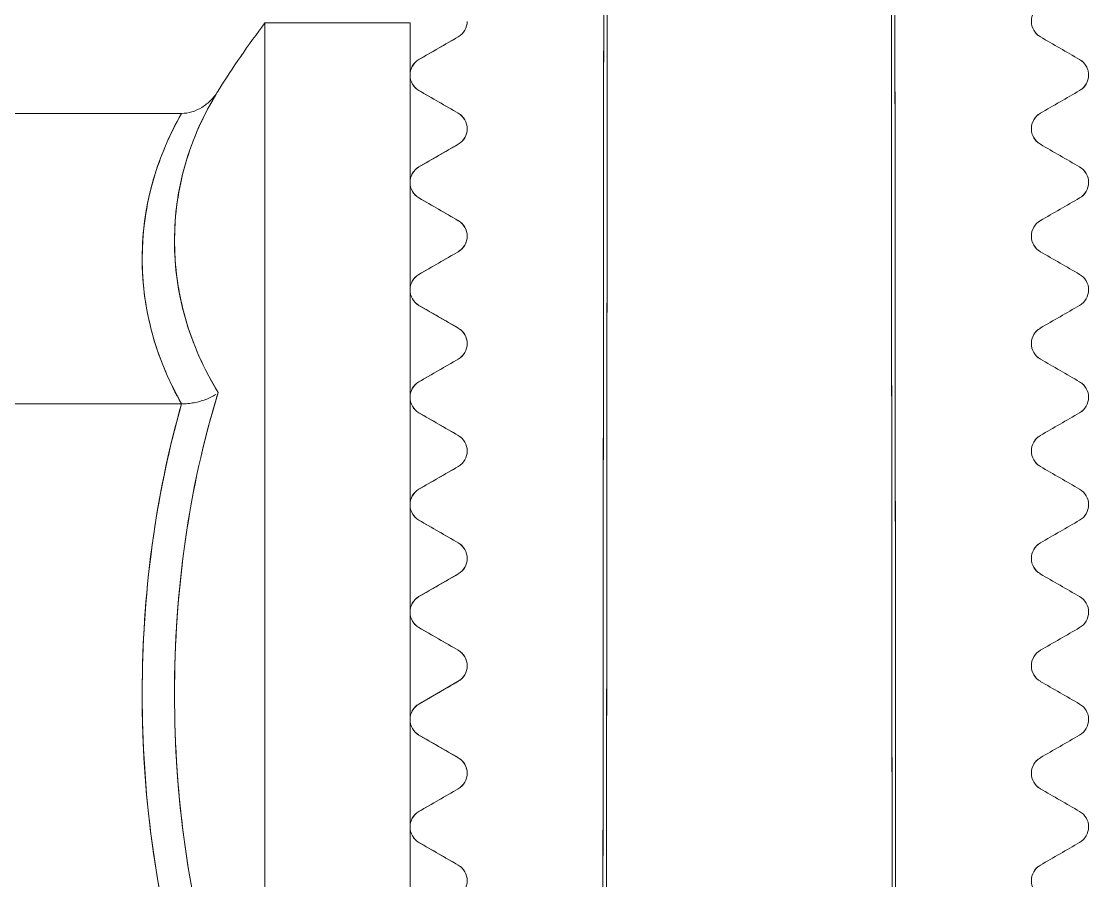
# Model space of a CAD drawing. Header units: inches. Extents: x -456 to 658, y -232 to 0.
# Drawn here: x -404.248 to -399.612, y -129.027 to -125.294 of the extents above; entities that cross this region are included whole.
import ezdxf

# ---------------------------------------------------------------- set-up
doc = ezdxf.new("R2010")
doc.units = ezdxf.units.IN
doc.header["$MEASUREMENT"] = 0

# ---------------------------------------------------------------- blocks, each defined once
blk = doc.blocks.new('FM-FF2-001--KIT_SIDE')
at = {"color": 0, "linetype": 'Continuous', "lineweight": 0, "extrusion": (-1, 6.12323e-17, 0)}
for p, q in [((-0.1845, 3.02864), (-0.16254, 3.04132)), ((-0.16254, 2.99864), (-0.1845, 3.01132)), ((-0.1845, 2.96864), (-0.16254, 2.98132)), ((-0.16254, 2.93864), (-0.1845, 2.95132)), ((-0.1845, 2.90864), (-0.16254, 2.92132)), ((-0.16254, 2.87864), (-0.1845, 2.89132)), ((-0.1845, 2.84864), (-0.16254, 2.86132)), ((-0.16254, 2.81864), (-0.1845, 2.83132)), ((-0.1845, 2.78864), (-0.16254, 2.80132)), ((-0.16254, 2.75864), (-0.1845, 2.77132)), ((-0.1845, 2.72864), (-0.16254, 2.74132)), ((-0.16254, 2.69864), (-0.1845, 2.71132)), ((-0.1845, 2.66864), (-0.16254, 2.68132)), ((-0.16254, 2.63864), (-0.1845, 2.65132)), ((-0.1845, 2.60864), (-0.16254, 2.62132)), ((-0.16254, 2.57864), (-0.1845, 2.59132))]:
    blk.add_line(p, q, dxfattribs=at)
at = {"color": 0, "linetype": 'Continuous', "lineweight": 0}
for centre, major_axis, ratio, start_param, end_param in [((-0.00987, 3.12937), (-0.92591, -0.53456), 0.000073, -1.405197, -1.381099), ((0.00988, 3.12938), (-0.92591, 0.53456), 0.000062, -1.760494, -1.736395), ((0.00603, 2.90137), (0.92762, -0.53555), 0.000045, -1.777641, -1.753509), ((-0.00604, 2.90138), (0.92762, 0.53555), 0.000059, -1.388084, -1.363952), ((-0.00988, 3.06937), (-0.92714, -0.53527), 0.000073, -1.405425, -1.38136), ((0.00988, 3.06937), (-0.92714, 0.53527), 0.000073, -1.760233, -1.736167), ((0.00605, 2.84137), (0.92885, -0.53626), 0.000054, -1.777381, -1.753282), ((-0.00605, 2.84136), (0.92885, 0.53626), 0.000047, -1.388311, -1.364212), ((-0.00989, 3.00938), (-0.92837, -0.53598), 0.000058, -1.405653, -1.38162), ((0.00988, 3.00937), (-0.92837, 0.53598), 0.000069, -1.759973, -1.73594), ((0.00607, 2.78137), (0.93008, -0.53697), 0.00006, -1.777121, -1.753055), ((-0.00607, 2.78136), (0.93008, 0.53697), 0.000054, -1.388538, -1.364472), ((-0.00989, 2.94937), (-0.9296, -0.53669), 0.00006, -1.40588, -1.38188), ((0.00989, 2.94936), (-0.9296, 0.53669), 0.000072, -1.759713, -1.735713), ((0.00608, 2.72135), (0.93131, -0.53768), 0.000048, -1.776862, -1.752829), ((-0.00609, 2.72136), (0.93131, 0.53768), 0.000059, -1.388764, -1.364731), ((-0.0099, 2.88936), (-0.93083, -0.5374), 0.000064, -1.406106, -1.382139), ((0.00989, 2.88935), (-0.93083, 0.5374), 0.000079, -1.759454, -1.735487), ((0.0061, 2.66135), (0.93254, -0.53839), 0.000059, -1.776604, -1.752604), ((-0.0061, 2.66134), (0.93254, 0.53839), 0.000051, -1.388989, -1.364989), ((-0.0099, 2.82936), (-0.93206, -0.53811), 0.000067, -1.406332, -1.382397), ((0.00991, 2.82937), (-0.93206, 0.53811), 0.00005, -1.759195, -1.735261), ((0.00612, 2.60134), (0.93377, -0.5391), 0.000056, -1.776346, -1.752379), ((-0.00611, 2.60133), (0.93376, 0.5391), 0.000044, -1.389214, -1.365246), ((-0.0099, 2.76935), (-0.93329, -0.53882), 0.000074, -1.406557, -1.382655), ((0.00991, 2.76936), (-0.93329, 0.53882), 0.000059, -1.758938, -1.735036), ((0.00613, 2.54132), (0.93499, -0.53981), 0.000045, -1.776089, -1.752154), ((-0.00613, 2.54132), (0.93499, 0.53981), 0.000045, -1.389438, -1.365503), ((-0.00992, 2.70935), (-0.93452, -0.53953), 0.000064, -1.406781, -1.382912), ((0.00991, 2.70935), (-0.93452, 0.53953), 0.000069, -1.758681, -1.734811), ((0.00615, 2.48132), (0.93623, -0.54052), 0.000061, -1.775833, -1.751931), ((-0.00615, 2.48133), (0.93623, 0.54052), 0.000065, -1.389662, -1.365759)]:
    blk.add_ellipse(centre, major_axis=major_axis, ratio=ratio, start_param=start_param, end_param=end_param, dxfattribs=at)
for points in [[(-0.08362, 0.31035), (-0.08278, 1.33176), (-0.08194, 2.32672), (-0.08112, 3.29524)], [(-0.08112, 3.29524), (-0.08196, 2.30027), (-0.0828, 1.30531), (-0.08362, 0.31035)], [(-0.08169, 0.31035), (-0.08084, 1.30531), (-0.07999, 2.30027), (-0.07912, 3.29524)], [(-0.07912, 3.29524), (-0.07997, 2.31617), (-0.08083, 1.32121), (-0.08169, 0.31035)], [(0.07912, 3.29524), (0.07999, 2.30027), (0.08084, 1.30531), (0.08169, 0.31035)], [(0.08169, 0.31035), (0.08083, 1.32121), (0.07997, 2.31617), (0.07912, 3.29524)], [(0.08112, 3.29524), (0.08194, 2.32672), (0.08278, 1.33176), (0.08362, 0.31035)], [(0.08362, 0.31035), (0.0828, 1.30531), (0.08196, 2.30027), (0.08112, 3.29524)], [(0.1845, 3.02864), (0.18612, 3.0277), (0.18735, 3.0264), (0.18818, 3.02494)], [(-0.1845, 3.01132), (-0.18616, 3.01227), (-0.18736, 3.01358), (-0.18818, 3.01502)], [(0.18817, 3.015), (0.18735, 3.01357), (0.18615, 3.01227), (0.1845, 3.01132)], [(0.1845, 2.96864), (0.18612, 2.9677), (0.18735, 2.9664), (0.18818, 2.96494)], [(-0.1845, 2.95132), (-0.18616, 2.95228), (-0.18736, 2.95358), (-0.18818, 2.95502)], [(0.18817, 2.955), (0.18735, 2.95357), (0.18615, 2.95227), (0.1845, 2.95132)], [(-0.1845, 2.89132), (-0.18616, 2.89228), (-0.18736, 2.89358), (-0.18818, 2.89502)], [(0.1845, 2.84864), (0.18612, 2.8477), (0.18735, 2.8464), (0.18818, 2.84494)], [(-0.1845, 2.83132), (-0.18616, 2.83228), (-0.18736, 2.83358), (-0.18818, 2.83502)], [(0.18817, 2.835), (0.18735, 2.83357), (0.18615, 2.83227), (0.1845, 2.83132)], [(-0.1845, 2.77132), (-0.18616, 2.77228), (-0.18736, 2.77358), (-0.18818, 2.77502)], [(-0.1845, 2.71132), (-0.18616, 2.71228), (-0.18736, 2.71358), (-0.18818, 2.71502)], [(-0.1845, 2.65132), (-0.18616, 2.65228), (-0.18736, 2.65358), (-0.18818, 2.65502)], [(-0.1845, 2.59132), (-0.18616, 2.59228), (-0.18736, 2.59358), (-0.18818, 2.59502)]]:
    blk.add_open_spline(points, degree=3, dxfattribs=at)
for points, knots in [([(0.15754, 3.04998), (0.15754, 3.05177), (0.15799, 3.05344), (0.15888, 3.05499), (0.15978, 3.05653), (0.161, 3.05775), (0.16254, 3.05864)], [0.0002659447, 0.0002659447, 0.0002659447, 0.0002659447, 0.0003991757, 0.0003991757, 0.0003991757, 0.0005324068, 0.0005324068, 0.0005324068, 0.0005324068]), ([(-0.15754, 3.04998), (-0.15754, 3.04819), (-0.15799, 3.04652), (-0.15888, 3.04497), (-0.15978, 3.04342), (-0.161, 3.04221), (-0.16254, 3.04132)], [0.0002666269, 0.0002666269, 0.0002666269, 0.0002666269, 0.0003995163, 0.0003995163, 0.0003995163, 0.0005324056, 0.0005324056, 0.0005324056, 0.0005324056]), ([(-0.15754, 3.04998), (-0.15754, 3.04825), (-0.15801, 3.0465), (-0.15885, 3.04502), (-0.15969, 3.04355), (-0.16094, 3.04224), (-0.16254, 3.04132)], [0.0002666269, 0.0002666269, 0.0002666269, 0.0002666269, 0.0003995163, 0.0003995163, 0.0003995163, 0.0005324056, 0.0005324056, 0.0005324056, 0.0005324056]), ([(0.16254, 3.04132), (0.161, 3.04221), (0.15978, 3.04342), (0.15889, 3.04497), (0.15799, 3.04651), (0.15754, 3.04818), (0.15754, 3.04998)], [0, 0, 0, 0, 0.0001329724, 0.0001329724, 0.0001329724, 0.0002659447, 0.0002659447, 0.0002659447, 0.0002659447]), ([(0.16254, 3.04132), (0.16094, 3.04224), (0.1597, 3.04354), (0.15885, 3.04502), (0.15801, 3.0465), (0.15754, 3.04824), (0.15754, 3.04998)], [0, 0, 0, 0, 0.0001329724, 0.0001329724, 0.0001329724, 0.0002659447, 0.0002659447, 0.0002659447, 0.0002659447]), ([(-0.1845, 3.02864), (-0.18604, 3.02775), (-0.18725, 3.02654), (-0.18815, 3.02499), (-0.18905, 3.02345), (-0.1895, 3.02177), (-0.1895, 3.01998)], [0, 0, 0, 0, 0.0001332346, 0.0001332346, 0.0001332346, 0.0002664692, 0.0002664692, 0.0002664692, 0.0002664692]), ([(-0.1895, 3.01998), (-0.1895, 3.0217), (-0.18903, 3.02345), (-0.1882, 3.02491), (-0.18737, 3.02638), (-0.18614, 3.02769), (-0.1845, 3.02864)], [0.0002704805, 0.0002704805, 0.0002704805, 0.0002704805, 0.0004054245, 0.0004054245, 0.0004054245, 0.0005403685, 0.0005403685, 0.0005403685, 0.0005403685]), ([(0.1845, 3.01132), (0.18603, 3.0122), (0.18725, 3.01341), (0.18814, 3.01495), (0.18904, 3.01649), (0.1895, 3.01816), (0.1895, 3.01995), (0.1895, 3.02084), (0.18939, 3.02171), (0.18916, 3.02256), (0.18893, 3.02341), (0.1886, 3.02422), (0.18815, 3.02499), (0.18726, 3.02653), (0.18604, 3.02775), (0.1845, 3.02864)], [0, 0, 0, 0, 0.0001333798, 0.0001333798, 0.0001333798, 0.0002667595, 0.0002667595, 0.0002667595, 0.0003334494, 0.0003334494, 0.0003334494, 0.0004001393, 0.0004001393, 0.0004001393, 0.0005335191, 0.0005335191, 0.0005335191, 0.0005335191]), ([(-0.1895, 3.01998), (-0.1895, 3.01818), (-0.18905, 3.01651), (-0.18815, 3.01497), (-0.18726, 3.01342), (-0.18604, 3.01221), (-0.1845, 3.01132)], [0.0002664692, 0.0002664692, 0.0002664692, 0.0002664692, 0.0003999963, 0.0003999963, 0.0003999963, 0.0005335234, 0.0005335234, 0.0005335234, 0.0005335234]), ([(-0.16254, 2.99864), (-0.161, 2.99775), (-0.15978, 2.99654), (-0.15889, 2.99499), (-0.15799, 2.99345), (-0.15754, 2.99177), (-0.15754, 2.98998)], [0, 0, 0, 0, 0.0001333111, 0.0001333111, 0.0001333111, 0.0002666223, 0.0002666223, 0.0002666223, 0.0002666223]), ([(-0.16254, 2.99864), (-0.1609, 2.99769), (-0.15967, 2.99638), (-0.15884, 2.99491), (-0.158, 2.99343), (-0.15754, 2.99168), (-0.15754, 2.98998)], [0, 0, 0, 0, 0.0001333111, 0.0001333111, 0.0001333111, 0.0002666223, 0.0002666223, 0.0002666223, 0.0002666223]), ([(0.15754, 2.98998), (0.15754, 2.99168), (0.158, 2.99343), (0.15883, 2.9949), (0.15967, 2.99637), (0.1609, 2.99769), (0.16254, 2.99864)], [0.000265941, 0.000265941, 0.000265941, 0.000265941, 0.0003991698, 0.0003991698, 0.0003991698, 0.0005323986, 0.0005323986, 0.0005323986, 0.0005323986]), ([(0.15754, 2.98998), (0.15754, 2.99177), (0.15799, 2.99344), (0.15888, 2.99499), (0.15978, 2.99653), (0.161, 2.99775), (0.16254, 2.99864)], [0.000265941, 0.000265941, 0.000265941, 0.000265941, 0.0003991698, 0.0003991698, 0.0003991698, 0.0005323986, 0.0005323986, 0.0005323986, 0.0005323986]), ([(-0.15754, 2.98998), (-0.15754, 2.98819), (-0.15799, 2.98652), (-0.15888, 2.98497), (-0.15978, 2.98342), (-0.161, 2.98221), (-0.16254, 2.98132)], [0.0002666223, 0.0002666223, 0.0002666223, 0.0002666223, 0.0003995099, 0.0003995099, 0.0003995099, 0.0005323976, 0.0005323976, 0.0005323976, 0.0005323976]), ([(-0.15754, 2.98998), (-0.15754, 2.98825), (-0.15801, 2.9865), (-0.15885, 2.98502), (-0.15969, 2.98355), (-0.16094, 2.98224), (-0.16254, 2.98132)], [0.0002666223, 0.0002666223, 0.0002666223, 0.0002666223, 0.0003995099, 0.0003995099, 0.0003995099, 0.0005323976, 0.0005323976, 0.0005323976, 0.0005323976]), ([(0.16254, 2.98132), (0.161, 2.98221), (0.15978, 2.98342), (0.15889, 2.98497), (0.15799, 2.98651), (0.15754, 2.98818), (0.15754, 2.98998)], [0, 0, 0, 0, 0.0001329705, 0.0001329705, 0.0001329705, 0.000265941, 0.000265941, 0.000265941, 0.000265941]), ([(0.16254, 2.98132), (0.16094, 2.98224), (0.1597, 2.98354), (0.15885, 2.98502), (0.15801, 2.9865), (0.15754, 2.98824), (0.15754, 2.98998)], [0, 0, 0, 0, 0.0001329705, 0.0001329705, 0.0001329705, 0.000265941, 0.000265941, 0.000265941, 0.000265941]), ([(-0.1845, 2.96864), (-0.18604, 2.96775), (-0.18725, 2.96654), (-0.18815, 2.96499), (-0.18905, 2.96345), (-0.1895, 2.96177), (-0.1895, 2.95998)], [0, 0, 0, 0, 0.000133232, 0.000133232, 0.000133232, 0.000266464, 0.000266464, 0.000266464, 0.000266464]), ([(-0.1895, 2.95998), (-0.1895, 2.9617), (-0.18903, 2.96345), (-0.1882, 2.96491), (-0.18737, 2.96638), (-0.18614, 2.96769), (-0.1845, 2.96864)], [0.0002704751, 0.0002704751, 0.0002704751, 0.0002704751, 0.0004054167, 0.0004054167, 0.0004054167, 0.0005403584, 0.0005403584, 0.0005403584, 0.0005403584]), ([(0.1845, 2.95132), (0.18603, 2.9522), (0.18725, 2.95341), (0.18814, 2.95495), (0.18904, 2.95649), (0.1895, 2.95816), (0.1895, 2.95996), (0.1895, 2.96175), (0.18906, 2.96343), (0.18816, 2.96498), (0.18726, 2.96653), (0.18604, 2.96775), (0.1845, 2.96864)], [0, 0, 0, 0, 0.000133377, 0.000133377, 0.000133377, 0.0002667539, 0.0002667539, 0.0002667539, 0.0004001309, 0.0004001309, 0.0004001309, 0.0005335079, 0.0005335079, 0.0005335079, 0.0005335079]), ([(-0.1895, 2.95998), (-0.1895, 2.95818), (-0.18905, 2.95651), (-0.18815, 2.95497), (-0.18726, 2.95342), (-0.18604, 2.95221), (-0.1845, 2.95132)], [0.000266464, 0.000266464, 0.000266464, 0.000266464, 0.0003999881, 0.0003999881, 0.0003999881, 0.0005335122, 0.0005335122, 0.0005335122, 0.0005335122]), ([(-0.16254, 2.93864), (-0.161, 2.93775), (-0.15978, 2.93654), (-0.15889, 2.93499), (-0.15799, 2.93345), (-0.15754, 2.93177), (-0.15754, 2.92998)], [0, 0, 0, 0, 0.0001333088, 0.0001333088, 0.0001333088, 0.0002666176, 0.0002666176, 0.0002666176, 0.0002666176]), ([(-0.16254, 2.93864), (-0.1609, 2.93769), (-0.15967, 2.93638), (-0.15884, 2.93491), (-0.158, 2.93343), (-0.15754, 2.93168), (-0.15754, 2.92998)], [0, 0, 0, 0, 0.0001333088, 0.0001333088, 0.0001333088, 0.0002666176, 0.0002666176, 0.0002666176, 0.0002666176]), ([(0.15754, 2.92998), (0.15754, 2.93168), (0.158, 2.93343), (0.15883, 2.9349), (0.15967, 2.93637), (0.1609, 2.93769), (0.16254, 2.93864)], [0.0002659373, 0.0002659373, 0.0002659373, 0.0002659373, 0.0003991639, 0.0003991639, 0.0003991639, 0.0005323906, 0.0005323906, 0.0005323906, 0.0005323906]), ([(0.15754, 2.92998), (0.15754, 2.93177), (0.15799, 2.93344), (0.15888, 2.93499), (0.15978, 2.93653), (0.161, 2.93775), (0.16254, 2.93864)], [0.0002659373, 0.0002659373, 0.0002659373, 0.0002659373, 0.0003991639, 0.0003991639, 0.0003991639, 0.0005323906, 0.0005323906, 0.0005323906, 0.0005323906]), ([(-0.15754, 2.92998), (-0.15754, 2.92819), (-0.15799, 2.92652), (-0.15888, 2.92497), (-0.15978, 2.92342), (-0.161, 2.92221), (-0.16254, 2.92132)], [0.0002666176, 0.0002666176, 0.0002666176, 0.0002666176, 0.0003995035, 0.0003995035, 0.0003995035, 0.0005323895, 0.0005323895, 0.0005323895, 0.0005323895]), ([(-0.15754, 2.92998), (-0.15754, 2.92825), (-0.15801, 2.9265), (-0.15885, 2.92502), (-0.15969, 2.92355), (-0.16094, 2.92224), (-0.16254, 2.92132)], [0.0002666176, 0.0002666176, 0.0002666176, 0.0002666176, 0.0003995035, 0.0003995035, 0.0003995035, 0.0005323895, 0.0005323895, 0.0005323895, 0.0005323895]), ([(0.16254, 2.92132), (0.161, 2.92221), (0.15978, 2.92342), (0.15889, 2.92497), (0.15799, 2.92651), (0.15754, 2.92818), (0.15754, 2.92998)], [0, 0, 0, 0, 0.0001329686, 0.0001329686, 0.0001329686, 0.0002659373, 0.0002659373, 0.0002659373, 0.0002659373]), ([(0.16254, 2.92132), (0.16094, 2.92224), (0.1597, 2.92354), (0.15885, 2.92502), (0.15801, 2.9265), (0.15754, 2.92824), (0.15754, 2.92998)], [0, 0, 0, 0, 0.0001329686, 0.0001329686, 0.0001329686, 0.0002659373, 0.0002659373, 0.0002659373, 0.0002659373]), ([(-0.1845, 2.90864), (-0.18604, 2.90775), (-0.18725, 2.90654), (-0.18815, 2.90499), (-0.18905, 2.90345), (-0.1895, 2.90177), (-0.1895, 2.89998)], [0, 0, 0, 0, 0.0001332294, 0.0001332294, 0.0001332294, 0.0002664587, 0.0002664587, 0.0002664587, 0.0002664587]), ([(-0.1895, 2.89998), (-0.1895, 2.9017), (-0.18903, 2.90345), (-0.1882, 2.90491), (-0.18737, 2.90638), (-0.18614, 2.90769), (-0.1845, 2.90864)], [0.0002704697, 0.0002704697, 0.0002704697, 0.0002704697, 0.000405409, 0.000405409, 0.000405409, 0.0005403483, 0.0005403483, 0.0005403483, 0.0005403483]), ([(0.1845, 2.89132), (0.18603, 2.8922), (0.18725, 2.89341), (0.18814, 2.89495), (0.18904, 2.89649), (0.1895, 2.89816), (0.1895, 2.89996), (0.1895, 2.90175), (0.18906, 2.90343), (0.18816, 2.90498), (0.18726, 2.90653), (0.18604, 2.90775), (0.1845, 2.90864)], [0, 0, 0, 0, 0.0001333742, 0.0001333742, 0.0001333742, 0.0002667484, 0.0002667484, 0.0002667484, 0.0004001226, 0.0004001226, 0.0004001226, 0.0005334967, 0.0005334967, 0.0005334967, 0.0005334967]), ([(-0.1895, 2.89998), (-0.1895, 2.89818), (-0.18905, 2.89651), (-0.18815, 2.89497), (-0.18726, 2.89342), (-0.18604, 2.89221), (-0.1845, 2.89132)], [0.0002664587, 0.0002664587, 0.0002664587, 0.0002664587, 0.0003999799, 0.0003999799, 0.0003999799, 0.0005335011, 0.0005335011, 0.0005335011, 0.0005335011]), ([(-0.16254, 2.87864), (-0.161, 2.87775), (-0.15978, 2.87654), (-0.15889, 2.87499), (-0.15799, 2.87345), (-0.15754, 2.87177), (-0.15754, 2.86998)], [0, 0, 0, 0, 0.0001333065, 0.0001333065, 0.0001333065, 0.000266613, 0.000266613, 0.000266613, 0.000266613]), ([(-0.16254, 2.87864), (-0.1609, 2.87769), (-0.15967, 2.87638), (-0.15884, 2.87491), (-0.158, 2.87343), (-0.15754, 2.87168), (-0.15754, 2.86998)], [0, 0, 0, 0, 0.0001333065, 0.0001333065, 0.0001333065, 0.000266613, 0.000266613, 0.000266613, 0.000266613]), ([(0.15754, 2.86998), (0.15754, 2.87168), (0.158, 2.87343), (0.15883, 2.8749), (0.15967, 2.87637), (0.1609, 2.87769), (0.16254, 2.87864)], [0.0002659335, 0.0002659335, 0.0002659335, 0.0002659335, 0.000399158, 0.000399158, 0.000399158, 0.0005323825, 0.0005323825, 0.0005323825, 0.0005323825]), ([(0.15754, 2.86998), (0.15754, 2.87177), (0.15799, 2.87344), (0.15888, 2.87499), (0.15978, 2.87653), (0.161, 2.87775), (0.16254, 2.87864)], [0.0002659335, 0.0002659335, 0.0002659335, 0.0002659335, 0.000399158, 0.000399158, 0.000399158, 0.0005323825, 0.0005323825, 0.0005323825, 0.0005323825]), ([(-0.15754, 2.86998), (-0.15754, 2.86819), (-0.15799, 2.86652), (-0.15888, 2.86497), (-0.15978, 2.86343), (-0.161, 2.86221), (-0.16254, 2.86132)], [0.000266613, 0.000266613, 0.000266613, 0.000266613, 0.0003994972, 0.0003994972, 0.0003994972, 0.0005323815, 0.0005323815, 0.0005323815, 0.0005323815]), ([(-0.15754, 2.86998), (-0.15754, 2.86825), (-0.15801, 2.8665), (-0.15885, 2.86502), (-0.15969, 2.86355), (-0.16094, 2.86224), (-0.16254, 2.86132)], [0.000266613, 0.000266613, 0.000266613, 0.000266613, 0.0003994972, 0.0003994972, 0.0003994972, 0.0005323815, 0.0005323815, 0.0005323815, 0.0005323815]), ([(0.16254, 2.86132), (0.161, 2.86221), (0.15978, 2.86342), (0.15889, 2.86497), (0.15799, 2.86651), (0.15754, 2.86818), (0.15754, 2.86998)], [0, 0, 0, 0, 0.0001329668, 0.0001329668, 0.0001329668, 0.0002659335, 0.0002659335, 0.0002659335, 0.0002659335]), ([(0.16254, 2.86132), (0.16094, 2.86224), (0.1597, 2.86354), (0.15885, 2.86502), (0.15801, 2.8665), (0.15754, 2.86824), (0.15754, 2.86998)], [0, 0, 0, 0, 0.0001329668, 0.0001329668, 0.0001329668, 0.0002659335, 0.0002659335, 0.0002659335, 0.0002659335]), ([(-0.1845, 2.84864), (-0.18604, 2.84775), (-0.18725, 2.84654), (-0.18815, 2.84499), (-0.18905, 2.84345), (-0.1895, 2.84177), (-0.1895, 2.83998)], [0, 0, 0, 0, 0.0001332267, 0.0001332267, 0.0001332267, 0.0002664535, 0.0002664535, 0.0002664535, 0.0002664535]), ([(-0.1895, 2.83998), (-0.1895, 2.8417), (-0.18903, 2.84345), (-0.1882, 2.84491), (-0.18737, 2.84638), (-0.18614, 2.84769), (-0.1845, 2.84864)], [0.0002704643, 0.0002704643, 0.0002704643, 0.0002704643, 0.0004054013, 0.0004054013, 0.0004054013, 0.0005403382, 0.0005403382, 0.0005403382, 0.0005403382]), ([(0.1845, 2.83132), (0.18603, 2.8322), (0.18725, 2.83341), (0.18814, 2.83495), (0.18904, 2.83649), (0.1895, 2.83816), (0.1895, 2.83996), (0.1895, 2.84175), (0.18906, 2.84343), (0.18816, 2.84498), (0.18726, 2.84653), (0.18604, 2.84775), (0.1845, 2.84864)], [0, 0, 0, 0, 0.0001333714, 0.0001333714, 0.0001333714, 0.0002667428, 0.0002667428, 0.0002667428, 0.0004001142, 0.0004001142, 0.0004001142, 0.0005334857, 0.0005334857, 0.0005334857, 0.0005334857]), ([(-0.1895, 2.83998), (-0.1895, 2.83818), (-0.18905, 2.83651), (-0.18815, 2.83497), (-0.18726, 2.83342), (-0.18604, 2.83221), (-0.1845, 2.83132)], [0.0002664535, 0.0002664535, 0.0002664535, 0.0002664535, 0.0003999717, 0.0003999717, 0.0003999717, 0.0005334899, 0.0005334899, 0.0005334899, 0.0005334899]), ([(-0.16254, 2.81864), (-0.161, 2.81775), (-0.15978, 2.81654), (-0.15889, 2.81499), (-0.15799, 2.81345), (-0.15754, 2.81177), (-0.15754, 2.80998)], [0, 0, 0, 0, 0.0001333042, 0.0001333042, 0.0001333042, 0.0002666083, 0.0002666083, 0.0002666083, 0.0002666083]), ([(-0.16254, 2.81864), (-0.1609, 2.81769), (-0.15967, 2.81638), (-0.15884, 2.81491), (-0.158, 2.81343), (-0.15754, 2.81168), (-0.15754, 2.80998)], [0, 0, 0, 0, 0.0001333042, 0.0001333042, 0.0001333042, 0.0002666083, 0.0002666083, 0.0002666083, 0.0002666083]), ([(0.15754, 2.80998), (0.15754, 2.81168), (0.158, 2.81343), (0.15883, 2.8149), (0.15967, 2.81637), (0.1609, 2.81769), (0.16254, 2.81864)], [0.0002659298, 0.0002659298, 0.0002659298, 0.0002659298, 0.0003991522, 0.0003991522, 0.0003991522, 0.0005323745, 0.0005323745, 0.0005323745, 0.0005323745]), ([(0.15754, 2.80998), (0.15754, 2.81177), (0.15799, 2.81344), (0.15888, 2.81499), (0.15978, 2.81653), (0.161, 2.81775), (0.16254, 2.81864)], [0.0002659298, 0.0002659298, 0.0002659298, 0.0002659298, 0.0003991522, 0.0003991522, 0.0003991522, 0.0005323745, 0.0005323745, 0.0005323745, 0.0005323745]), ([(-0.15754, 2.80998), (-0.15754, 2.80819), (-0.15799, 2.80652), (-0.15888, 2.80497), (-0.15978, 2.80343), (-0.161, 2.80221), (-0.16254, 2.80132)], [0.0002666083, 0.0002666083, 0.0002666083, 0.0002666083, 0.0003994909, 0.0003994909, 0.0003994909, 0.0005323735, 0.0005323735, 0.0005323735, 0.0005323735]), ([(-0.15754, 2.80998), (-0.15754, 2.80825), (-0.15801, 2.8065), (-0.15885, 2.80502), (-0.15969, 2.80355), (-0.16094, 2.80224), (-0.16254, 2.80132)], [0.0002666083, 0.0002666083, 0.0002666083, 0.0002666083, 0.0003994909, 0.0003994909, 0.0003994909, 0.0005323735, 0.0005323735, 0.0005323735, 0.0005323735]), ([(0.16254, 2.80132), (0.161, 2.80221), (0.15978, 2.80342), (0.15889, 2.80497), (0.15799, 2.80651), (0.15754, 2.80818), (0.15754, 2.80998)], [0, 0, 0, 0, 0.0001329649, 0.0001329649, 0.0001329649, 0.0002659298, 0.0002659298, 0.0002659298, 0.0002659298]), ([(0.16254, 2.80132), (0.16094, 2.80224), (0.1597, 2.80354), (0.15885, 2.80502), (0.15801, 2.8065), (0.15754, 2.80824), (0.15754, 2.80998)], [0, 0, 0, 0, 0.0001329649, 0.0001329649, 0.0001329649, 0.0002659298, 0.0002659298, 0.0002659298, 0.0002659298]), ([(-0.1845, 2.78864), (-0.18604, 2.78775), (-0.18725, 2.78654), (-0.18815, 2.78499), (-0.18905, 2.78345), (-0.1895, 2.78177), (-0.1895, 2.77998)], [0, 0, 0, 0, 0.0001332241, 0.0001332241, 0.0001332241, 0.0002664483, 0.0002664483, 0.0002664483, 0.0002664483]), ([(-0.1895, 2.77998), (-0.1895, 2.7817), (-0.18903, 2.78345), (-0.1882, 2.78491), (-0.18737, 2.78638), (-0.18614, 2.78769), (-0.1845, 2.78864)], [0.000270459, 0.000270459, 0.000270459, 0.000270459, 0.0004053936, 0.0004053936, 0.0004053936, 0.0005403282, 0.0005403282, 0.0005403282, 0.0005403282]), ([(0.1845, 2.77132), (0.18603, 2.7722), (0.18725, 2.77341), (0.18814, 2.77495), (0.18904, 2.77649), (0.1895, 2.77816), (0.1895, 2.77996), (0.1895, 2.78175), (0.18906, 2.78343), (0.18816, 2.78498), (0.18726, 2.78653), (0.18604, 2.78775), (0.1845, 2.78864)], [0, 0, 0, 0, 0.0001333687, 0.0001333687, 0.0001333687, 0.0002667373, 0.0002667373, 0.0002667373, 0.000400106, 0.000400106, 0.000400106, 0.0005334746, 0.0005334746, 0.0005334746, 0.0005334746]), ([(-0.1895, 2.77998), (-0.1895, 2.77818), (-0.18905, 2.77651), (-0.18815, 2.77497), (-0.18726, 2.77342), (-0.18604, 2.77221), (-0.1845, 2.77132)], [0.0002664483, 0.0002664483, 0.0002664483, 0.0002664483, 0.0003999636, 0.0003999636, 0.0003999636, 0.0005334789, 0.0005334789, 0.0005334789, 0.0005334789]), ([(-0.16254, 2.75864), (-0.161, 2.75775), (-0.15978, 2.75654), (-0.15889, 2.75499), (-0.15799, 2.75345), (-0.15754, 2.75177), (-0.15754, 2.74998)], [0, 0, 0, 0, 0.0001333019, 0.0001333019, 0.0001333019, 0.0002666037, 0.0002666037, 0.0002666037, 0.0002666037]), ([(-0.16254, 2.75864), (-0.1609, 2.75769), (-0.15967, 2.75638), (-0.15884, 2.75491), (-0.158, 2.75343), (-0.15754, 2.75168), (-0.15754, 2.74998)], [0, 0, 0, 0, 0.0001333019, 0.0001333019, 0.0001333019, 0.0002666037, 0.0002666037, 0.0002666037, 0.0002666037]), ([(0.15754, 2.74998), (0.15754, 2.75168), (0.158, 2.75343), (0.15883, 2.7549), (0.15967, 2.75637), (0.1609, 2.75769), (0.16254, 2.75864)], [0.0002659261, 0.0002659261, 0.0002659261, 0.0002659261, 0.0003991463, 0.0003991463, 0.0003991463, 0.0005323665, 0.0005323665, 0.0005323665, 0.0005323665]), ([(0.15754, 2.74998), (0.15754, 2.75177), (0.15799, 2.75344), (0.15888, 2.75499), (0.15978, 2.75653), (0.161, 2.75775), (0.16254, 2.75864)], [0.0002659261, 0.0002659261, 0.0002659261, 0.0002659261, 0.0003991463, 0.0003991463, 0.0003991463, 0.0005323665, 0.0005323665, 0.0005323665, 0.0005323665]), ([(-0.15754, 2.74998), (-0.15754, 2.74819), (-0.15799, 2.74652), (-0.15888, 2.74497), (-0.15978, 2.74343), (-0.161, 2.74221), (-0.16254, 2.74132)], [0.0002666037, 0.0002666037, 0.0002666037, 0.0002666037, 0.0003994846, 0.0003994846, 0.0003994846, 0.0005323655, 0.0005323655, 0.0005323655, 0.0005323655]), ([(-0.15754, 2.74998), (-0.15754, 2.74825), (-0.15801, 2.7465), (-0.15885, 2.74502), (-0.15969, 2.74355), (-0.16094, 2.74224), (-0.16254, 2.74132)], [0.0002666037, 0.0002666037, 0.0002666037, 0.0002666037, 0.0003994846, 0.0003994846, 0.0003994846, 0.0005323655, 0.0005323655, 0.0005323655, 0.0005323655]), ([(0.16254, 2.74132), (0.161, 2.74221), (0.15978, 2.74342), (0.15889, 2.74497), (0.15799, 2.74651), (0.15754, 2.74818), (0.15754, 2.74998)], [0, 0, 0, 0, 0.0001329631, 0.0001329631, 0.0001329631, 0.0002659261, 0.0002659261, 0.0002659261, 0.0002659261]), ([(0.16254, 2.74132), (0.16094, 2.74224), (0.1597, 2.74354), (0.15885, 2.74502), (0.15801, 2.7465), (0.15754, 2.74824), (0.15754, 2.74998)], [0, 0, 0, 0, 0.0001329631, 0.0001329631, 0.0001329631, 0.0002659261, 0.0002659261, 0.0002659261, 0.0002659261]), ([(-0.1845, 2.72864), (-0.18604, 2.72775), (-0.18725, 2.72654), (-0.18815, 2.72499), (-0.18905, 2.72345), (-0.1895, 2.72177), (-0.1895, 2.71998)], [0, 0, 0, 0, 0.0001332215, 0.0001332215, 0.0001332215, 0.0002664431, 0.0002664431, 0.0002664431, 0.0002664431]), ([(-0.1895, 2.71998), (-0.1895, 2.7217), (-0.18903, 2.72344), (-0.1882, 2.72491), (-0.18737, 2.72638), (-0.18614, 2.72769), (-0.1845, 2.72864)], [0.0002704537, 0.0002704537, 0.0002704537, 0.0002704537, 0.000405386, 0.000405386, 0.000405386, 0.0005403182, 0.0005403182, 0.0005403182, 0.0005403182]), ([(0.1845, 2.71132), (0.18603, 2.7122), (0.18725, 2.71341), (0.18814, 2.71495), (0.18904, 2.71649), (0.1895, 2.71816), (0.1895, 2.71996), (0.1895, 2.72175), (0.18906, 2.72343), (0.18816, 2.72498), (0.18726, 2.72653), (0.18604, 2.72775), (0.1845, 2.72864)], [0, 0, 0, 0, 0.0001333659, 0.0001333659, 0.0001333659, 0.0002667318, 0.0002667318, 0.0002667318, 0.0004000977, 0.0004000977, 0.0004000977, 0.0005334636, 0.0005334636, 0.0005334636, 0.0005334636]), ([(-0.1895, 2.71998), (-0.1895, 2.71818), (-0.18905, 2.71651), (-0.18815, 2.71497), (-0.18726, 2.71342), (-0.18604, 2.71221), (-0.1845, 2.71132)], [0.0002664431, 0.0002664431, 0.0002664431, 0.0002664431, 0.0003999555, 0.0003999555, 0.0003999555, 0.0005334679, 0.0005334679, 0.0005334679, 0.0005334679]), ([(-0.16254, 2.69864), (-0.161, 2.69775), (-0.15978, 2.69654), (-0.15889, 2.69499), (-0.15799, 2.69345), (-0.15754, 2.69177), (-0.15754, 2.68998)], [0, 0, 0, 0, 0.0001332996, 0.0001332996, 0.0001332996, 0.0002665991, 0.0002665991, 0.0002665991, 0.0002665991]), ([(-0.16254, 2.69864), (-0.1609, 2.69769), (-0.15967, 2.69638), (-0.15884, 2.69491), (-0.158, 2.69343), (-0.15754, 2.69168), (-0.15754, 2.68998)], [0, 0, 0, 0, 0.0001332996, 0.0001332996, 0.0001332996, 0.0002665991, 0.0002665991, 0.0002665991, 0.0002665991]), ([(0.15754, 2.68998), (0.15754, 2.69168), (0.158, 2.69343), (0.15883, 2.6949), (0.15967, 2.69637), (0.1609, 2.69769), (0.16254, 2.69864)], [0.0002659225, 0.0002659225, 0.0002659225, 0.0002659225, 0.0003991405, 0.0003991405, 0.0003991405, 0.0005323586, 0.0005323586, 0.0005323586, 0.0005323586]), ([(0.15754, 2.68998), (0.15754, 2.69177), (0.15799, 2.69344), (0.15888, 2.69499), (0.15978, 2.69653), (0.161, 2.69775), (0.16254, 2.69864)], [0.0002659225, 0.0002659225, 0.0002659225, 0.0002659225, 0.0003991405, 0.0003991405, 0.0003991405, 0.0005323586, 0.0005323586, 0.0005323586, 0.0005323586]), ([(-0.15754, 2.68998), (-0.15754, 2.68819), (-0.15799, 2.68652), (-0.15888, 2.68497), (-0.15978, 2.68343), (-0.161, 2.68221), (-0.16254, 2.68132)], [0.0002665991, 0.0002665991, 0.0002665991, 0.0002665991, 0.0003994783, 0.0003994783, 0.0003994783, 0.0005323576, 0.0005323576, 0.0005323576, 0.0005323576]), ([(-0.15754, 2.68998), (-0.15754, 2.68825), (-0.15801, 2.6865), (-0.15885, 2.68502), (-0.15969, 2.68355), (-0.16094, 2.68224), (-0.16254, 2.68132)], [0.0002665991, 0.0002665991, 0.0002665991, 0.0002665991, 0.0003994783, 0.0003994783, 0.0003994783, 0.0005323576, 0.0005323576, 0.0005323576, 0.0005323576]), ([(0.16254, 2.68132), (0.161, 2.68221), (0.15978, 2.68342), (0.15889, 2.68497), (0.15799, 2.68651), (0.15754, 2.68818), (0.15754, 2.68998)], [0, 0, 0, 0, 0.0001329612, 0.0001329612, 0.0001329612, 0.0002659225, 0.0002659225, 0.0002659225, 0.0002659225]), ([(0.16254, 2.68132), (0.16094, 2.68224), (0.1597, 2.68354), (0.15885, 2.68502), (0.15801, 2.6865), (0.15754, 2.68824), (0.15754, 2.68998)], [0, 0, 0, 0, 0.0001329612, 0.0001329612, 0.0001329612, 0.0002659225, 0.0002659225, 0.0002659225, 0.0002659225]), ([(-0.1845, 2.66864), (-0.18604, 2.66775), (-0.18725, 2.66654), (-0.18815, 2.66499), (-0.18905, 2.66345), (-0.1895, 2.66177), (-0.1895, 2.65998)], [0, 0, 0, 0, 0.000133219, 0.000133219, 0.000133219, 0.0002664379, 0.0002664379, 0.0002664379, 0.0002664379]), ([(-0.1895, 2.65998), (-0.1895, 2.6617), (-0.18903, 2.66344), (-0.1882, 2.66491), (-0.18737, 2.66638), (-0.18614, 2.66769), (-0.1845, 2.66864)], [0.0002704484, 0.0002704484, 0.0002704484, 0.0002704484, 0.0004053783, 0.0004053783, 0.0004053783, 0.0005403083, 0.0005403083, 0.0005403083, 0.0005403083]), ([(0.1845, 2.65132), (0.18603, 2.6522), (0.18725, 2.65341), (0.18814, 2.65495), (0.18904, 2.65649), (0.1895, 2.65816), (0.1895, 2.65996), (0.1895, 2.66175), (0.18906, 2.66343), (0.18816, 2.66498), (0.18726, 2.66653), (0.18604, 2.66775), (0.1845, 2.66864)], [0, 0, 0, 0, 0.0001333632, 0.0001333632, 0.0001333632, 0.0002667263, 0.0002667263, 0.0002667263, 0.0004000895, 0.0004000895, 0.0004000895, 0.0005334527, 0.0005334527, 0.0005334527, 0.0005334527]), ([(-0.1895, 2.65998), (-0.1895, 2.65818), (-0.18905, 2.65651), (-0.18815, 2.65497), (-0.18726, 2.65342), (-0.18604, 2.65221), (-0.1845, 2.65132)], [0.0002664379, 0.0002664379, 0.0002664379, 0.0002664379, 0.0003999474, 0.0003999474, 0.0003999474, 0.0005334569, 0.0005334569, 0.0005334569, 0.0005334569]), ([(-0.16254, 2.63864), (-0.161, 2.63775), (-0.15978, 2.63654), (-0.15889, 2.63499), (-0.15799, 2.63345), (-0.15754, 2.63177), (-0.15754, 2.62998)], [0, 0, 0, 0, 0.0001332973, 0.0001332973, 0.0001332973, 0.0002665946, 0.0002665946, 0.0002665946, 0.0002665946]), ([(-0.16254, 2.63864), (-0.1609, 2.63769), (-0.15967, 2.63638), (-0.15884, 2.63491), (-0.158, 2.63343), (-0.15754, 2.63168), (-0.15754, 2.62998)], [0, 0, 0, 0, 0.0001332973, 0.0001332973, 0.0001332973, 0.0002665946, 0.0002665946, 0.0002665946, 0.0002665946]), ([(0.15754, 2.62998), (0.15754, 2.63168), (0.158, 2.63343), (0.15883, 2.6349), (0.15967, 2.63637), (0.1609, 2.63769), (0.16254, 2.63864)], [0.0002659188, 0.0002659188, 0.0002659188, 0.0002659188, 0.0003991347, 0.0003991347, 0.0003991347, 0.0005323507, 0.0005323507, 0.0005323507, 0.0005323507]), ([(0.15754, 2.62998), (0.15754, 2.63177), (0.15799, 2.63344), (0.15888, 2.63499), (0.15978, 2.63653), (0.161, 2.63775), (0.16254, 2.63864)], [0.0002659188, 0.0002659188, 0.0002659188, 0.0002659188, 0.0003991347, 0.0003991347, 0.0003991347, 0.0005323507, 0.0005323507, 0.0005323507, 0.0005323507]), ([(-0.15754, 2.62998), (-0.15754, 2.62819), (-0.15799, 2.62652), (-0.15888, 2.62497), (-0.15978, 2.62343), (-0.161, 2.62221), (-0.16254, 2.62132)], [0.0002665946, 0.0002665946, 0.0002665946, 0.0002665946, 0.0003994721, 0.0003994721, 0.0003994721, 0.0005323497, 0.0005323497, 0.0005323497, 0.0005323497]), ([(-0.15754, 2.62998), (-0.15754, 2.62825), (-0.15801, 2.6265), (-0.15885, 2.62502), (-0.15969, 2.62355), (-0.16094, 2.62224), (-0.16254, 2.62132)], [0.0002665946, 0.0002665946, 0.0002665946, 0.0002665946, 0.0003994721, 0.0003994721, 0.0003994721, 0.0005323497, 0.0005323497, 0.0005323497, 0.0005323497]), ([(0.16254, 2.62132), (0.161, 2.62221), (0.15978, 2.62342), (0.15889, 2.62497), (0.15799, 2.62651), (0.15754, 2.62818), (0.15754, 2.62998)], [0, 0, 0, 0, 0.0001329594, 0.0001329594, 0.0001329594, 0.0002659188, 0.0002659188, 0.0002659188, 0.0002659188]), ([(0.16254, 2.62132), (0.16094, 2.62224), (0.1597, 2.62354), (0.15885, 2.62502), (0.15801, 2.6265), (0.15754, 2.62824), (0.15754, 2.62998)], [0, 0, 0, 0, 0.0001329594, 0.0001329594, 0.0001329594, 0.0002659188, 0.0002659188, 0.0002659188, 0.0002659188]), ([(-0.1845, 2.60864), (-0.18604, 2.60775), (-0.18725, 2.60654), (-0.18815, 2.60499), (-0.18905, 2.60345), (-0.1895, 2.60177), (-0.1895, 2.59998)], [0, 0, 0, 0, 0.0001332164, 0.0001332164, 0.0001332164, 0.0002664328, 0.0002664328, 0.0002664328, 0.0002664328]), ([(-0.1895, 2.59998), (-0.1895, 2.6017), (-0.18903, 2.60344), (-0.1882, 2.60491), (-0.18737, 2.60638), (-0.18614, 2.60769), (-0.1845, 2.60864)], [0.0002704431, 0.0002704431, 0.0002704431, 0.0002704431, 0.0004053708, 0.0004053708, 0.0004053708, 0.0005402984, 0.0005402984, 0.0005402984, 0.0005402984]), ([(0.1845, 2.59132), (0.18603, 2.5922), (0.18725, 2.59341), (0.18814, 2.59495), (0.18904, 2.59649), (0.1895, 2.59816), (0.1895, 2.59996), (0.1895, 2.60175), (0.18906, 2.60343), (0.18816, 2.60498), (0.18726, 2.60653), (0.18604, 2.60775), (0.1845, 2.60864)], [0, 0, 0, 0, 0.0001333604, 0.0001333604, 0.0001333604, 0.0002667209, 0.0002667209, 0.0002667209, 0.0004000813, 0.0004000813, 0.0004000813, 0.0005334417, 0.0005334417, 0.0005334417, 0.0005334417]), ([(-0.1895, 2.59998), (-0.1895, 2.59818), (-0.18905, 2.59651), (-0.18815, 2.59497), (-0.18726, 2.59342), (-0.18604, 2.59221), (-0.1845, 2.59132)], [0.0002664328, 0.0002664328, 0.0002664328, 0.0002664328, 0.0003999394, 0.0003999394, 0.0003999394, 0.0005334459, 0.0005334459, 0.0005334459, 0.0005334459]), ([(-0.16254, 2.57864), (-0.161, 2.57775), (-0.15978, 2.57654), (-0.15889, 2.57499), (-0.15799, 2.57345), (-0.15754, 2.57177), (-0.15754, 2.56998)], [0, 0, 0, 0, 0.000133295, 0.000133295, 0.000133295, 0.00026659, 0.00026659, 0.00026659, 0.00026659]), ([(-0.16254, 2.57864), (-0.1609, 2.57769), (-0.15967, 2.57638), (-0.15884, 2.57491), (-0.158, 2.57343), (-0.15754, 2.57168), (-0.15754, 2.56998)], [0, 0, 0, 0, 0.000133295, 0.000133295, 0.000133295, 0.00026659, 0.00026659, 0.00026659, 0.00026659]), ([(0.15754, 2.56998), (0.15754, 2.57168), (0.158, 2.57343), (0.15883, 2.5749), (0.15967, 2.57637), (0.1609, 2.57769), (0.16254, 2.57864)], [0.0002659152, 0.0002659152, 0.0002659152, 0.0002659152, 0.000399129, 0.000399129, 0.000399129, 0.0005323428, 0.0005323428, 0.0005323428, 0.0005323428]), ([(0.15754, 2.56998), (0.15754, 2.57177), (0.15799, 2.57344), (0.15888, 2.57499), (0.15978, 2.57653), (0.161, 2.57775), (0.16254, 2.57864)], [0.0002659152, 0.0002659152, 0.0002659152, 0.0002659152, 0.000399129, 0.000399129, 0.000399129, 0.0005323428, 0.0005323428, 0.0005323428, 0.0005323428]), ([(-0.15754, 2.56998), (-0.15754, 2.56819), (-0.15799, 2.56652), (-0.15888, 2.56497), (-0.15978, 2.56343), (-0.161, 2.56221), (-0.16254, 2.56132)], [0.00026659, 0.00026659, 0.00026659, 0.00026659, 0.0003994659, 0.0003994659, 0.0003994659, 0.0005323418, 0.0005323418, 0.0005323418, 0.0005323418]), ([(0.16254, 2.56132), (0.161, 2.56221), (0.15978, 2.56342), (0.15889, 2.56497), (0.15799, 2.56651), (0.15754, 2.56818), (0.15754, 2.56998)], [0, 0, 0, 0, 0.0001329576, 0.0001329576, 0.0001329576, 0.0002659152, 0.0002659152, 0.0002659152, 0.0002659152])]:
    blk.add_open_spline(points, degree=3, knots=knots, dxfattribs=at)
blk = doc.blocks.new('A$C7A3017C5')
at = {"color": 0, "linetype": 'Continuous', "lineweight": 0, "extrusion": (0, 1, 0)}
for p, q in [((0.53724, 0.1276), (0.53724, 0.54452)), ((0.69947, 0.1276), (0.69947, 0.54452)), ((0.53125, 0.12926), (0.53125, 0.12926)), ((0.53125, 0.11076), (0.53125, 0.11075)), ((0, 0.081), (0.375, 0.081)), ((0.375, 0.081), (0.75, 0.081)), ((0.75, 0.081), (0.75, 0)), ((0.375, 0), (0, 0)), ((0.75, 0), (0.375, 0))]:
    blk.add_line(p, q, dxfattribs=at)
at = {"color": 0, "linetype": 'Continuous', "lineweight": 0, "extrusion": (0, 0, -1)}
blk.add_arc((-0.46598, -0.2905), 0.46763, 121.74754, 127.39811, dxfattribs=at)
at = {"color": 0, "linetype": 'Continuous', "lineweight": 0}
for points, knots in [([(0.21276, 0.1276), (0.26564, 0.14265), (0.32039, 0.14962), (0.4303, 0.14956), (0.48432, 0.14267), (0.53724, 0.1276)], [0, 0, 0, 0, 0.5, 0.5, 1, 1, 1, 1]), ([(0.21276, 0.1276), (0.23687, 0.13446), (0.26129, 0.1396), (0.28602, 0.1432), (0.31553, 0.1475), (0.34545, 0.1496), (0.37534, 0.14959), (0.40526, 0.14957), (0.4349, 0.14745), (0.46424, 0.14316), (0.48879, 0.13958), (0.51313, 0.13446), (0.53724, 0.1276)], [0, 0, 0, 0, 0.227988, 0.227988, 0.227988, 0.5, 0.5, 0.5, 0.772249, 0.772249, 0.772249, 1, 1, 1, 1]), ([(0.53724, 0.1276), (0.56369, 0.14266), (0.59117, 0.14963), (0.646, 0.14954), (0.67299, 0.14268), (0.69947, 0.1276)], [0, 0, 0, 0, 0.5, 0.5, 1, 1, 1, 1]), ([(0.53724, 0.1276), (0.54929, 0.13446), (0.5615, 0.1396), (0.57388, 0.14321), (0.58866, 0.14751), (0.60367, 0.14961), (0.61859, 0.14959), (0.6335, 0.14956), (0.64828, 0.14746), (0.66292, 0.14318), (0.67521, 0.13959), (0.68739, 0.13447), (0.69947, 0.1276)], [0, 0, 0, 0, 0.227869, 0.227869, 0.227869, 0.5, 0.5, 0.5, 0.771932, 0.771932, 0.771932, 1, 1, 1, 1]), ([(0.375, 0.13154), (0.34609, 0.13154), (0.31714, 0.12953), (0.28861, 0.12542), (0.26081, 0.12141), (0.23343, 0.11543), (0.20648, 0.10716)], [0, 0, 0, 0, 0.506423, 0.506423, 0.506423, 1, 1, 1, 1]), ([(0.54352, 0.10716), (0.51655, 0.11544), (0.48924, 0.12139), (0.46164, 0.12538), (0.43307, 0.12951), (0.40418, 0.13154), (0.375, 0.13154)], [0, 0, 0, 0, 0.491259, 0.491259, 0.491259, 1, 1, 1, 1]), ([(0.71204, 0.10716), (0.68485, 0.12398), (0.65702, 0.13149), (0.62848, 0.13154), (0.59994, 0.13158), (0.57113, 0.12396), (0.54352, 0.10716)], [0, 0, 0, 0, 0.5, 0.5, 0.5, 1, 1, 1, 1]), ([(0.71204, 0.10716), (0.69864, 0.11545), (0.68508, 0.12141), (0.67135, 0.1254), (0.65724, 0.12949), (0.64295, 0.13151), (0.62848, 0.13154), (0.61398, 0.13156), (0.59934, 0.12956), (0.5849, 0.12542), (0.5709, 0.12141), (0.55711, 0.11543), (0.54352, 0.10716)], [0, 0, 0, 0, 0.24649, 0.24649, 0.24649, 0.5, 0.5, 0.5, 0.75393, 0.75393, 0.75393, 1, 1, 1, 1]), ([(0.54352, 0.10716), (0.57116, 0.12398), (0.59941, 0.13149), (0.62795, 0.13154), (0.62804, 0.13154), (0.62813, 0.13154), (0.62821, 0.13154)], [0, 0, 0, 0, 0.5, 0.5, 0.5, 0.5015413, 0.5015413, 0.5015413, 0.5015413]), ([(0.53788, 0.12055), (0.53767, 0.1217), (0.53751, 0.12288), (0.53729, 0.12524), (0.53724, 0.12642), (0.53724, 0.1276)], [-0.007199802, -0.007199802, -0.007199802, -0.007199802, -0.003544624, -0.003544624, 0, 0, 0, 0]), ([(0.71204, 0.10716), (0.71199, 0.10719), (0.71197, 0.1072), (0.71176, 0.10733), (0.70943, 0.1087), (0.70536, 0.11271), (0.70399, 0.11441), (0.70176, 0.11803), (0.70089, 0.11994), (0.69976, 0.12378), (0.69947, 0.12568), (0.69947, 0.1276)], [-0.000116201, -0.000116201, -0.000116201, -0.000116201, 0, 0, 0.000627403, 0.000627403, 0.001012003, 0.001012003, 0.001382522, 0.001382522, 0.001722553, 0.001722553, 0.001722553, 0.001722553]), ([(0.53959, 0.11431), (0.53923, 0.11527), (0.5389, 0.11629), (0.53833, 0.11838), (0.53808, 0.11945), (0.53788, 0.12055)], [-0.007146984, -0.007146984, -0.007146984, -0.007146984, -0.003525005, -0.003525005, -0.000001272, -0.000001272, -0.000001272, -0.000001272]), ([(0.54251, 0.10853), (0.54195, 0.10935), (0.54142, 0.11025), (0.54045, 0.11219), (0.54, 0.11322), (0.53959, 0.11431)], [-0.008245344, -0.008245344, -0.008245344, -0.008245344, -0.004087945, -0.004087945, -0.000001254, -0.000001254, -0.000001254, -0.000001254])]:
    blk.add_open_spline(points, degree=3, knots=knots, dxfattribs=at)
for points in [[(0.69947, 0.1276), (0.6731, 0.14262), (0.64569, 0.14959), (0.61835, 0.14959)], [(0.375, 0.13154), (0.31791, 0.13154), (0.26109, 0.12391), (0.20648, 0.10716)], [(0.54352, 0.10716), (0.48861, 0.12401), (0.43235, 0.13154), (0.375, 0.13154)], [(0.53724, 0.1276), (0.53524, 0.12816), (0.53325, 0.12872), (0.53125, 0.12926)], [(0.53724, 0.1276), (0.53524, 0.12816), (0.53325, 0.12872), (0.53125, 0.12926)], [(0.53125, 0.11076), (0.53535, 0.10961), (0.53944, 0.10841), (0.54352, 0.10716)]]:
    blk.add_open_spline(points, degree=3, dxfattribs=at)

msp = doc.modelspace()

# ---------------------------------------------------------------- linework, layer by layer
msp.add_circle((-380.40764, -146.76), 62.22086)

# ---------------------------------------------------------------- block references
at = {"xscale": 7.777607268479954, "yscale": 7.777607268479954, "zscale": 7.777607268479954}
msp.add_blockref('FM-FF2-001--KIT_SIDE', (-401.08628, -149.01551), dxfattribs=at)
at = {"xscale": 7.777607268479954, "yscale": 7.777607268479954, "zscale": 7.777607268479954, "rotation": 90.00000000000001}
msp.add_blockref('A$C7A3017C5', (-402.56002, -131.13413), dxfattribs=at)

doc.saveas('drawing.dxf')
